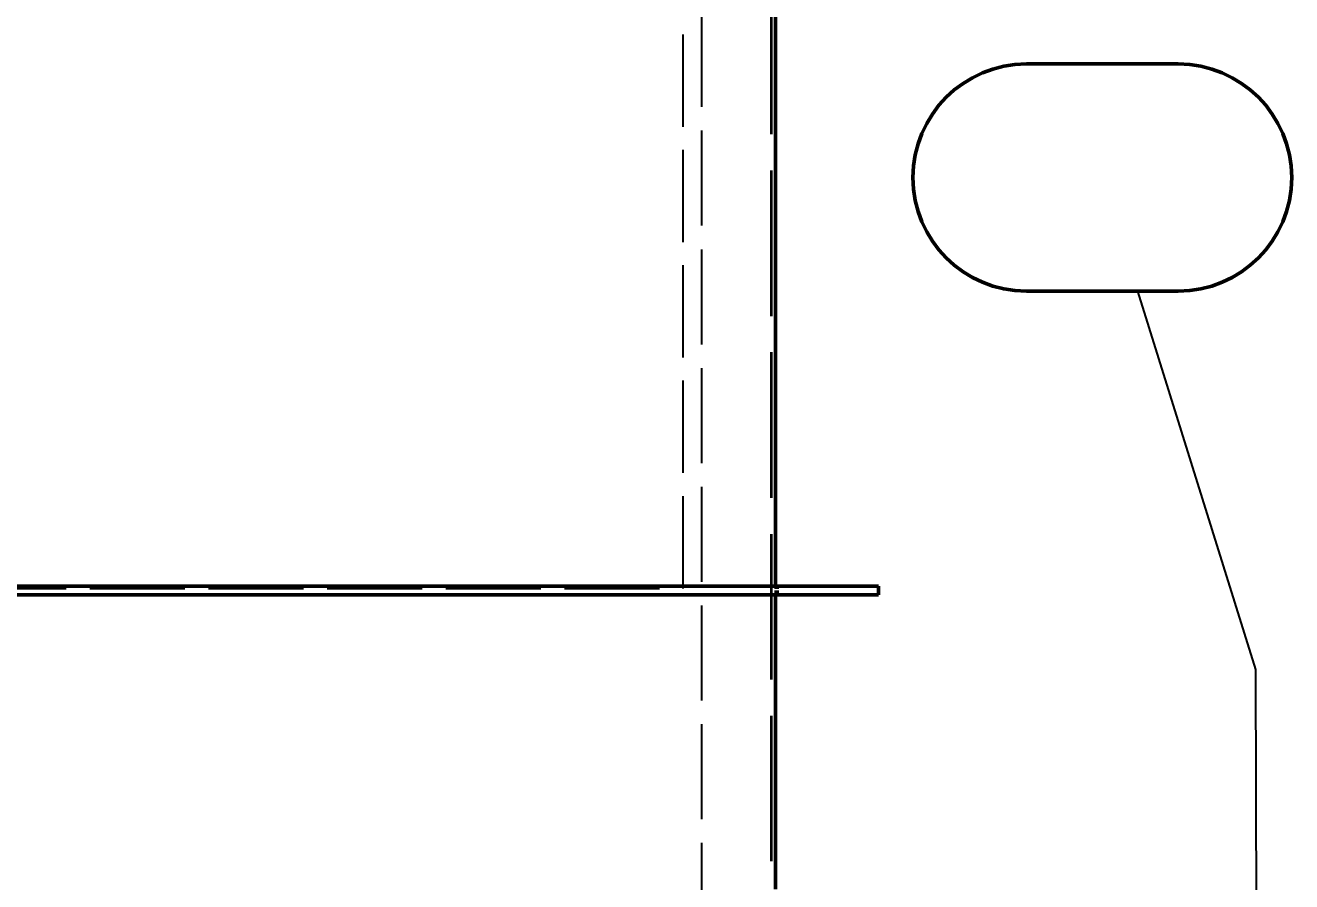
# Model space of a CAD drawing. Header units: inches. Extents: x 11 to 1621, y 11 to 1332.
# Drawn here: x 278.3 to 353.6, y 513.9 to 564.8 of the extents above; entities that cross this region are included whole.
import ezdxf
from ezdxf.enums import TextEntityAlignment as Align

# ---------------------------------------------------------------- set-up
doc = ezdxf.new("R2010")
doc.units = ezdxf.units.IN
doc.header["$LTSCALE"] = 48
doc.header["$MEASUREMENT"] = 0
doc.linetypes.add('DASHED', pattern=[0.2067, 0.1654, -0.0413])
for name, color, linetype, lineweight in [('Dimension (ANSI)', 7, 'Continuous', 25), ('Hidden (ANSI)', 7, 'DASHED', 35), ('Sketch Geometry (ANSI)', 7, 'Continuous', 25), ('Symbol (ANSI)', 7, 'Continuous', 25), ('Title (ANSI)', 7, 'Continuous', 50), ('Visible (ANSI)', 7, 'Continuous', 50)]:
    doc.layers.add(name, color=color, linetype=linetype, lineweight=lineweight)
doc.styles.add('Dimension Text', font='tahoma.ttf')
doc.styles.get("Standard").update_dxf_attribs({"font": 'tahoma.ttf'})
doc.dimstyles.new('ELC angle$7', dxfattribs={"dimscale": 48, "dimtxt": 0.12, "dimasz": 0.098425, "dimexe": 0.125, "dimexo": 0.0625, "dimgap": 0.031496, "dimtad": 0, "dimtih": 1, "dimtoh": 1, "dimzin": 0, "dimdsep": 46, "dimtxsty": 'Dimension Text', "dimcen": 0.09, "dimdle": 0.393701, "dimclrd": 256, "dimclre": 256, "dimclrt": 256, "dimadec": 1, "dimazin": 0, "dimtfac": 1, "dimtofl": 0, "dimtmove": 0, "dimatfit": 3, "dimfxl": 0, "dimtolj": 1, "dimtzin": 0, "dimlwd": -1, "dimlwe": -1, "dimarcsym": 0})
doc.dimstyles.new('ELC FT', dxfattribs={"dimscale": 48, "dimtxt": 0.12, "dimasz": 0.098425, "dimexe": 0.05, "dimexo": 0.1, "dimgap": 0.031496, "dimtad": 1, "dimdec": 5, "dimzin": 3, "dimdsep": 46, "dimlunit": 4, "dimtxsty": 'Dimension Text', "dimcen": 0.09, "dimdle": 0.5, "dimclrd": 5, "dimclre": 5, "dimclrt": 256, "dimadec": 1, "dimazin": 3, "dimtfac": 0.833333, "dimtofl": 0, "dimtmove": 0, "dimatfit": 3, "dimfxl": 0, "dimfrac": 2, "dimtolj": 1, "dimtzin": 0, "dimlwd": 25, "dimlwe": 25, "dimarcsym": 0})

# ---------------------------------------------------------------- blocks, each defined once
blk = doc.blocks.new('*D42')
at = {"layer": 'Defpoints', "color": 0, "linetype": 'Continuous', "transparency": 16777216}
for p in [(211.659, 531.326), (131.318, 496.451), (318.502, 496.451)]:
    blk.add_point(p, dxfattribs=at)
at = {"layer": 'Dimension (ANSI)', "color": 5, "linetype": 'Continuous', "lineweight": 25, "transparency": 16777216}
for p, q in [((206.859, 531.326), (128.918, 531.326)), ((131.318, 526.602), (131.318, 501.176)), ((313.702, 496.451), (128.918, 496.451))]:
    blk.add_line(p, q, dxfattribs=at)
at = {"layer": 'Dimension (ANSI)', "color": 5, "linetype": 'Continuous', "transparency": 16777216}
for points in [[(130.531, 526.602), (132.105, 526.602), (131.318, 531.326)], [(130.531, 501.176), (132.105, 501.176), (131.318, 496.451)]]:
    blk.add_solid(points, dxfattribs=at)
at = {"layer": 'Dimension (ANSI)', "linetype": 'Continuous', "lineweight": 25, "transparency": 16777216, "insert": (126.17, 513.889), "char_height": 5.76, "attachment_point": 5, "rotation": 90, "style": 'Dimension Text'}
blk.add_mtext('\\A1;2\'-10 7/8"', dxfattribs=at)
blk = doc.blocks.new('CriticalFeature')
at = {"layer": 'Title (ANSI)'}
for p, q in [((0.125, 0.1875), (-0.125, 0.1875)), ((-0.125, -0.1875), (0.125, -0.1875))]:
    blk.add_line(p, q, dxfattribs=at)
for centre, start, end in [((-0.125, 0), 90, 270), ((0.125, 0), 270, 90)]:
    blk.add_arc(centre, 0.1875, start, end, dxfattribs=at)
at = {"layer": 'Symbol (ANSI)', "lineweight": 30, "flags": 63}
blk.add_attdef('Critical_Feature_No.<Enter_Prompt_for_Field>', text='', height=0.18, dxfattribs=at).set_placement((0, 0), align=Align.TOP_CENTER)

msp = doc.modelspace()

# ---------------------------------------------------------------- linework, layer by layer
at = {"layer": 'Hidden (ANSI)', "ltscale": 1.088534}
msp.add_line((322.627429, 890.951101), (322.627429, 512.951101), dxfattribs=at)
at = {"layer": 'Hidden (ANSI)', "ltscale": 0.019741}
for p, q in [((322.877429, 531.451101), (322.877429, 530.951101)), ((323.002429, 531.451101), (323.002429, 530.951101))]:
    msp.add_line(p, q, dxfattribs=at)
at = {"layer": 'Sketch Geometry (ANSI)', "linetype": 'DASHED', "ltscale": 0.710931}
msp.add_line((318.502429, 496.451101), (318.502429, 891.451101), dxfattribs=at)
at = {"layer": 'Sketch Geometry (ANSI)', "linetype": 'DASHED', "ltscale": 0.691133}
msp.add_line((317.39533, 531.326101), (317.39533, 627.326101), dxfattribs=at)
at = {"layer": 'Sketch Geometry (ANSI)', "linetype": 'DASHED', "ltscale": 0.710481}
msp.add_line((211.658747, 531.326101), (317.39533, 531.326101), dxfattribs=at)
at = {"layer": 'Visible (ANSI)'}
for p, q in [((322.877429, 634.201101), (322.877429, 531.451101)), ((276.502429, 531.451101), (329.002429, 531.451101)), ((329.002429, 531.451101), (329.002429, 530.951101)), ((276.502429, 530.951101), (329.002429, 530.951101)), ((322.877429, 530.951101), (322.877429, 513.451101))]:
    msp.add_line(p, q, dxfattribs=at)

# ---------------------------------------------------------------- block references
at = {"xscale": 36, "yscale": 36, "zscale": 36}
msp.add_blockref('CriticalFeature', (342.301332, 555.734537), dxfattribs=at)

# ---------------------------------------------------------------- dimensions: what is measured, and where the dimension line sits
at = {"layer": 'Dimension (ANSI)', "color": 5, "linetype": 'Continuous', "lineweight": 25, "true_color": 0x0000ff}
dim = msp.add_linear_dim(base=(131.318097, 496.451101), p1=(211.658747, 531.326101), p2=(318.502429, 496.451101), angle=270, dimstyle='ELC FT', override={"dimgap": 0.031496, "dimdec": 5, "dimlfac": 1, "dimtol": 0, "dimlim": 0, "dimtp": 0, "dimtm": 0, "dimtdec": 2, "dimatfit": 1}, dxfattribs=at)
dim.commit()
dim.dimension.update_dxf_attribs({"geometry": '*D42', "text_midpoint": (131.318097, 513.888601), "dimtype": 160})

# ---------------------------------------------------------------- leaders
at = {"layer": 'Symbol (ANSI)'}
msp.add_leader([(351.502429, 501.715841), (351.419285, 526.502731), (344.406785, 548.984537)], dimstyle='ELC angle$7', override={"dimtad": 0}, dxfattribs=at)

doc.saveas('drawing.dxf')
